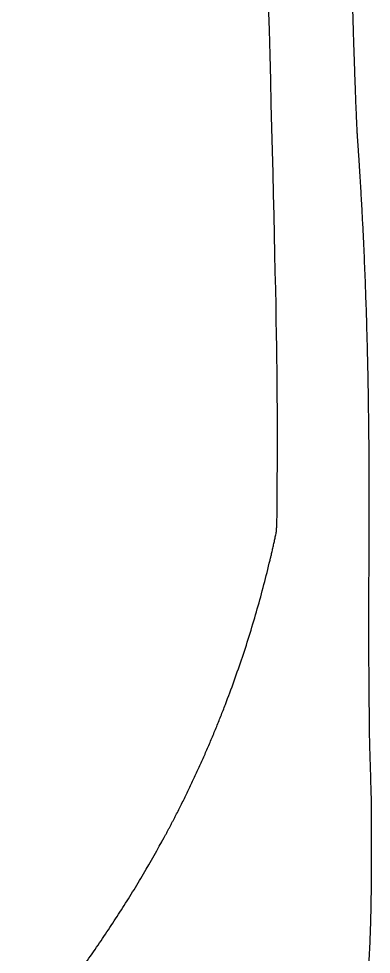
# Model space of a CAD drawing. Header units: millimetres. Extents: x -87 to 87, y -111 to 121.
# Drawn here: x 58.65 to 74.36, y -44.02 to -2.33 of the extents above; entities that cross this region are included whole.
import ezdxf

# ---------------------------------------------------------------- set-up
doc = ezdxf.new("R2010")
doc.units = ezdxf.units.MM
doc.layers.get('0').update_dxf_attribs({"linetype": 'CONTINUOUS'})

msp = doc.modelspace()

# ---------------------------------------------------------------- linework, layer by layer
for points, knots in [([(71.901, 44.371), (71.901, 44.371), (71.901, 44.37), (71.901, 44.37), (71.901, 44.369), (71.901, 44.367), (71.902, 44.365), (71.902, 44.362), (71.902, 44.359), (71.903, 44.354), (71.904, 44.347), (71.905, 44.339), (71.906, 44.331), (71.908, 44.32), (71.91, 44.306), (71.912, 44.289), (71.914, 44.271), (71.917, 44.253), (71.92, 44.229), (71.924, 44.197), (71.928, 44.157), (71.933, 44.116), (71.939, 44.058), (71.947, 43.982), (71.957, 43.885), (71.966, 43.783), (71.976, 43.674), (71.985, 43.56), (71.999, 43.395), (72.015, 43.175), (72.035, 42.894), (72.055, 42.59), (72.075, 42.264), (72.095, 41.917), (72.116, 41.55), (72.144, 41.02), (72.179, 40.309), (72.222, 39.402), (72.265, 38.425), (72.308, 37.382), (72.352, 36.278), (72.396, 35.117), (72.441, 33.904), (72.501, 32.193), (72.578, 29.958), (72.668, 27.177), (72.758, 24.291), (72.847, 21.335), (72.936, 18.344), (73.023, 15.353), (73.108, 12.396), (73.19, 9.509), (73.269, 6.727), (73.345, 4.085), (73.417, 1.617), (73.484, -0.642), (73.538, -2.377), (73.578, -3.634), (73.606, -4.469), (73.633, -5.225), (73.658, -5.898), (73.681, -6.484), (73.7, -6.915), (73.714, -7.213), (73.724, -7.401), (73.733, -7.563), (73.74, -7.663), (73.743, -7.708)], [0, 0, 0, 0, 0.000048, 0.000096, 0.000193, 0.000388, 0.000583, 0.000779, 0.001173, 0.001569, 0.00237, 0.00318, 0.004001, 0.004831, 0.006523, 0.008254, 0.010026, 0.011838, 0.01369, 0.017513, 0.021494, 0.025634, 0.029931, 0.038992, 0.048672, 0.058965, 0.069863, 0.081361, 0.093451, 0.119381, 0.147601, 0.178058, 0.210696, 0.245462, 0.282301, 0.321159, 0.404716, 0.495698, 0.593667, 0.698189, 0.808827, 0.925144, 1.046705, 1.173073, 1.438483, 1.717881, 2.007773, 2.304665, 2.605065, 2.905477, 3.202408, 3.492363, 3.771848, 4.037369, 4.285432, 4.512542, 4.715206, 4.806278, 4.889929, 4.965722, 5.033219, 5.091986, 5.141586, 5.162812, 5.181583, 5.197845, 5.211544, 5.211544, 5.211544, 5.211544]), ([(70.172, -18.735), (70.172, -18.735), (70.13, -11.712), (68.87, 35.519), (67.823, 42.464)], [0.55450237, 0.55450237, 0.55450237, 0.55450237, 0.55450238, 0.559241706, 0.559241706, 0.559241706, 0.559241706]), ([(73.743, -7.708), (73.743, -7.709), (73.743, -7.711), (73.743, -7.714), (73.744, -7.72), (73.744, -7.728), (73.745, -7.738), (73.746, -7.751), (73.747, -7.767), (73.749, -7.793), (73.751, -7.826), (73.754, -7.865), (73.757, -7.905), (73.76, -7.957), (73.765, -8.023), (73.77, -8.101), (73.777, -8.206), (73.786, -8.337), (73.797, -8.494), (73.807, -8.652), (73.817, -8.809), (73.831, -9.019), (73.847, -9.281), (73.866, -9.595), (73.885, -9.91), (73.909, -10.329), (73.938, -10.854), (73.971, -11.483), (74.002, -12.112), (74.031, -12.742), (74.058, -13.371), (74.091, -14.21), (74.128, -15.259), (74.165, -16.519), (74.196, -17.778), (74.219, -19.038), (74.243, -20.719), (74.251, -21.98), (74.253, -22.82)], [0, 0, 0, 0, 0.000245, 0.000492, 0.000984, 0.001969, 0.002955, 0.00394, 0.005911, 0.007881, 0.011822, 0.015763, 0.019704, 0.023645, 0.031526, 0.039408, 0.047289, 0.063051, 0.078812, 0.094573, 0.110332, 0.126092, 0.157609, 0.189123, 0.220636, 0.252146, 0.315162, 0.378172, 0.441176, 0.504177, 0.567174, 0.63017, 0.756158, 0.882148, 1.008147, 1.134162, 1.260198, 1.512352, 1.512352, 1.512352, 1.512352]), ([(70.157, -24.941), (70.157, -24.936), (70.158, -24.925), (70.158, -24.903), (70.158, -24.864), (70.159, -24.81), (70.159, -24.744), (70.16, -24.657), (70.161, -24.548), (70.163, -24.373), (70.165, -24.156), (70.167, -23.896), (70.169, -23.637), (70.171, -23.293), (70.174, -22.864), (70.176, -22.35), (70.178, -21.666), (70.179, -20.809), (70.177, -19.775), (70.174, -19.083), (70.172, -18.735)], [0, 0, 0, 0, 0.0016452, 0.0032904, 0.0065794, 0.0131521, 0.0197178, 0.0262766, 0.0393743, 0.0524464, 0.0785186, 0.104503, 0.1304092, 0.1562469, 0.2077557, 0.2591069, 0.3103781, 0.4129907, 0.516214, 0.6206686, 0.6206686, 0.6206686, 0.6206686]), ([(74.253, -22.82), (74.253, -22.824), (74.253, -22.831), (74.253, -22.844), (74.253, -22.869), (74.253, -22.903), (74.253, -22.945), (74.253, -23.001), (74.253, -23.07), (74.254, -23.181), (74.254, -23.32), (74.254, -23.487), (74.254, -23.654), (74.254, -23.876), (74.254, -24.154), (74.253, -24.487), (74.252, -24.932), (74.251, -25.488), (74.249, -26.155), (74.246, -26.821), (74.244, -27.488), (74.242, -28.377), (74.24, -29.489), (74.241, -30.378), (74.243, -30.823)], [0, 0, 0, 0, 0.0010415, 0.0020835, 0.0041676, 0.0083357, 0.0125038, 0.016672, 0.0250082, 0.0333444, 0.0500169, 0.0666893, 0.0833617, 0.1000341, 0.1333787, 0.1667233, 0.2000679, 0.2667569, 0.3334457, 0.4001344, 0.4668228, 0.533511, 0.6668866, 0.8002621, 0.8002621, 0.8002621, 0.8002621]), ([(70.118, -25.275), (70.118, -25.275), (70.118, -25.275), (70.118, -25.274), (70.118, -25.274), (70.119, -25.273), (70.119, -25.271), (70.119, -25.27), (70.12, -25.268), (70.121, -25.265), (70.121, -25.262), (70.122, -25.259), (70.123, -25.254), (70.124, -25.248), (70.126, -25.24), (70.127, -25.229), (70.129, -25.216), (70.131, -25.202), (70.132, -25.187), (70.134, -25.167), (70.136, -25.14), (70.138, -25.108), (70.14, -25.076), (70.142, -25.04), (70.145, -25.01), (70.148, -24.983), (70.152, -24.963), (70.155, -24.948), (70.157, -24.941)], [0, 0, 0, 0, 0.0000302, 0.00006052, 0.00012145, 0.00024452, 0.00036916, 0.00049538, 0.0007525, 0.00101578, 0.00128515, 0.0015605, 0.00212874, 0.00271962, 0.00333222, 0.00461858, 0.00597954, 0.00740639, 0.0088901, 0.01042142, 0.01358929, 0.01683394, 0.0200786, 0.02324646, 0.02768808, 0.02904905, 0.03153856, 0.03366638, 0.03366638, 0.03366638, 0.03366638]), ([(69.85, -26.459), (69.851, -26.455), (69.853, -26.446), (69.857, -26.43), (69.864, -26.401), (69.874, -26.36), (69.885, -26.311), (69.901, -26.245), (69.92, -26.163), (69.95, -26.032), (69.988, -25.867), (70.032, -25.67), (70.075, -25.473), (70.104, -25.341), (70.118, -25.275)], [0, 0, 0, 0, 0.001265, 0.00253, 0.00506, 0.0101197, 0.0151791, 0.0202383, 0.0303556, 0.0404719, 0.0607014, 0.0809272, 0.1011497, 0.1213695, 0.1213695, 0.1213695, 0.1213695]), ([(65.031, -39.002), (65.032, -39.002), (65.032, -39.001), (65.033, -39), (65.034, -38.998), (65.036, -38.995), (65.038, -38.991), (65.041, -38.986), (65.044, -38.979), (65.05, -38.969), (65.057, -38.956), (65.065, -38.941), (65.073, -38.925), (65.085, -38.905), (65.099, -38.879), (65.115, -38.848), (65.138, -38.807), (65.166, -38.756), (65.199, -38.694), (65.232, -38.632), (65.265, -38.571), (65.309, -38.488), (65.364, -38.385), (65.43, -38.261), (65.495, -38.136), (65.56, -38.012), (65.624, -37.887), (65.71, -37.721), (65.816, -37.512), (65.941, -37.261), (66.066, -37.009), (66.189, -36.757), (66.351, -36.419), (66.549, -35.995), (66.783, -35.484), (67.01, -34.97), (67.231, -34.453), (67.447, -33.934), (67.657, -33.413), (67.93, -32.715), (68.255, -31.836), (68.623, -30.774), (68.967, -29.705), (69.287, -28.629), (69.582, -27.547), (69.764, -26.822), (69.85, -26.459)], [0, 0, 0, 0, 0.000109, 0.000218, 0.000437, 0.000876, 0.001314, 0.001752, 0.002629, 0.003506, 0.005259, 0.007013, 0.008766, 0.010519, 0.014026, 0.017533, 0.021041, 0.028055, 0.03507, 0.042085, 0.0491, 0.056115, 0.070147, 0.08418, 0.098214, 0.112249, 0.126285, 0.140322, 0.168399, 0.196479, 0.224563, 0.252649, 0.280739, 0.336926, 0.393121, 0.449323, 0.505531, 0.56174, 0.617951, 0.67416, 0.786564, 0.898935, 1.011256, 1.123507, 1.235671, 1.347727, 1.347727, 1.347727, 1.347727]), ([(74.243, -30.823), (74.243, -30.829), (74.243, -30.84), (74.243, -30.864), (74.243, -30.905), (74.243, -30.964), (74.243, -31.035), (74.244, -31.129), (74.245, -31.247), (74.246, -31.436), (74.247, -31.672), (74.25, -31.955), (74.252, -32.238), (74.255, -32.615), (74.26, -33.087), (74.265, -33.653), (74.267, -34.03), (74.269, -34.219)], [0, 0, 0, 0, 0.0017684, 0.003537, 0.0070742, 0.0141488, 0.0212234, 0.0282981, 0.0424478, 0.0565978, 0.0848987, 0.1132005, 0.1415033, 0.1698066, 0.2264147, 0.283023, 0.3396302, 0.3396302, 0.3396302, 0.3396302]), ([(74.269, -34.219), (74.278, -34.529), (74.296, -35.149), (74.323, -36.08), (74.341, -36.7), (74.35, -37.01)], [0, 0, 0, 0, 0.0930702, 0.186143, 0.2792204, 0.2792204, 0.2792204, 0.2792204]), ([(74.35, -37.01), (74.35, -37.013), (74.351, -37.019), (74.351, -37.03), (74.351, -37.045), (74.351, -37.062), (74.351, -37.086), (74.351, -37.115), (74.351, -37.161), (74.352, -37.219), (74.352, -37.289), (74.353, -37.359), (74.353, -37.452), (74.354, -37.568), (74.355, -37.708), (74.356, -37.894), (74.357, -38.126), (74.359, -38.405), (74.36, -38.684), (74.361, -38.962), (74.362, -39.333), (74.362, -39.797), (74.36, -40.353), (74.356, -40.908), (74.347, -41.647), (74.327, -42.57), (74.289, -43.676), (74.231, -44.78), (74.151, -45.883), (74.046, -46.983), (73.912, -48.082), (73.746, -49.18), (73.612, -49.909), (73.539, -50.272)], [0, 0, 0, 0, 0.000872, 0.001745, 0.003492, 0.005238, 0.006984, 0.010476, 0.013968, 0.02095, 0.027933, 0.034914, 0.041894, 0.055852, 0.069806, 0.083757, 0.111648, 0.139525, 0.167389, 0.195238, 0.223074, 0.278705, 0.334282, 0.389808, 0.445284, 0.556098, 0.666755, 0.7773, 0.887792, 0.998314, 1.108968, 1.219881, 1.331209, 1.331209, 1.331209, 1.331209]), ([(58.652, -48.334), (58.652, -48.333), (58.653, -48.332), (58.655, -48.33), (58.657, -48.327), (58.661, -48.322), (58.666, -48.316), (58.672, -48.309), (58.68, -48.299), (58.692, -48.284), (58.708, -48.265), (58.726, -48.242), (58.745, -48.219), (58.769, -48.188), (58.8, -48.15), (58.837, -48.104), (58.886, -48.043), (58.948, -47.966), (59.021, -47.874), (59.095, -47.781), (59.168, -47.689), (59.266, -47.566), (59.388, -47.411), (59.534, -47.226), (59.679, -47.04), (59.871, -46.791), (60.111, -46.479), (60.396, -46.103), (60.679, -45.725), (60.959, -45.345), (61.236, -44.964), (61.603, -44.453), (62.054, -43.809), (62.584, -43.029), (63.101, -42.241), (63.606, -41.445), (64.26, -40.372), (64.729, -39.554), (65.031, -39.002)], [0, 0, 0, 0, 0.000184, 0.000368, 0.000737, 0.001474, 0.002212, 0.002949, 0.004424, 0.005899, 0.008849, 0.011799, 0.014749, 0.017699, 0.023599, 0.029499, 0.035399, 0.047199, 0.058999, 0.070799, 0.082599, 0.094399, 0.117999, 0.141599, 0.165198, 0.188796, 0.235991, 0.283182, 0.330367, 0.377548, 0.424722, 0.47189, 0.566207, 0.660498, 0.75477, 0.849029, 0.943287, 1.13185, 1.13185, 1.13185, 1.13185])]:
    msp.add_open_spline(points, degree=3, knots=knots)

doc.saveas('drawing.dxf')
